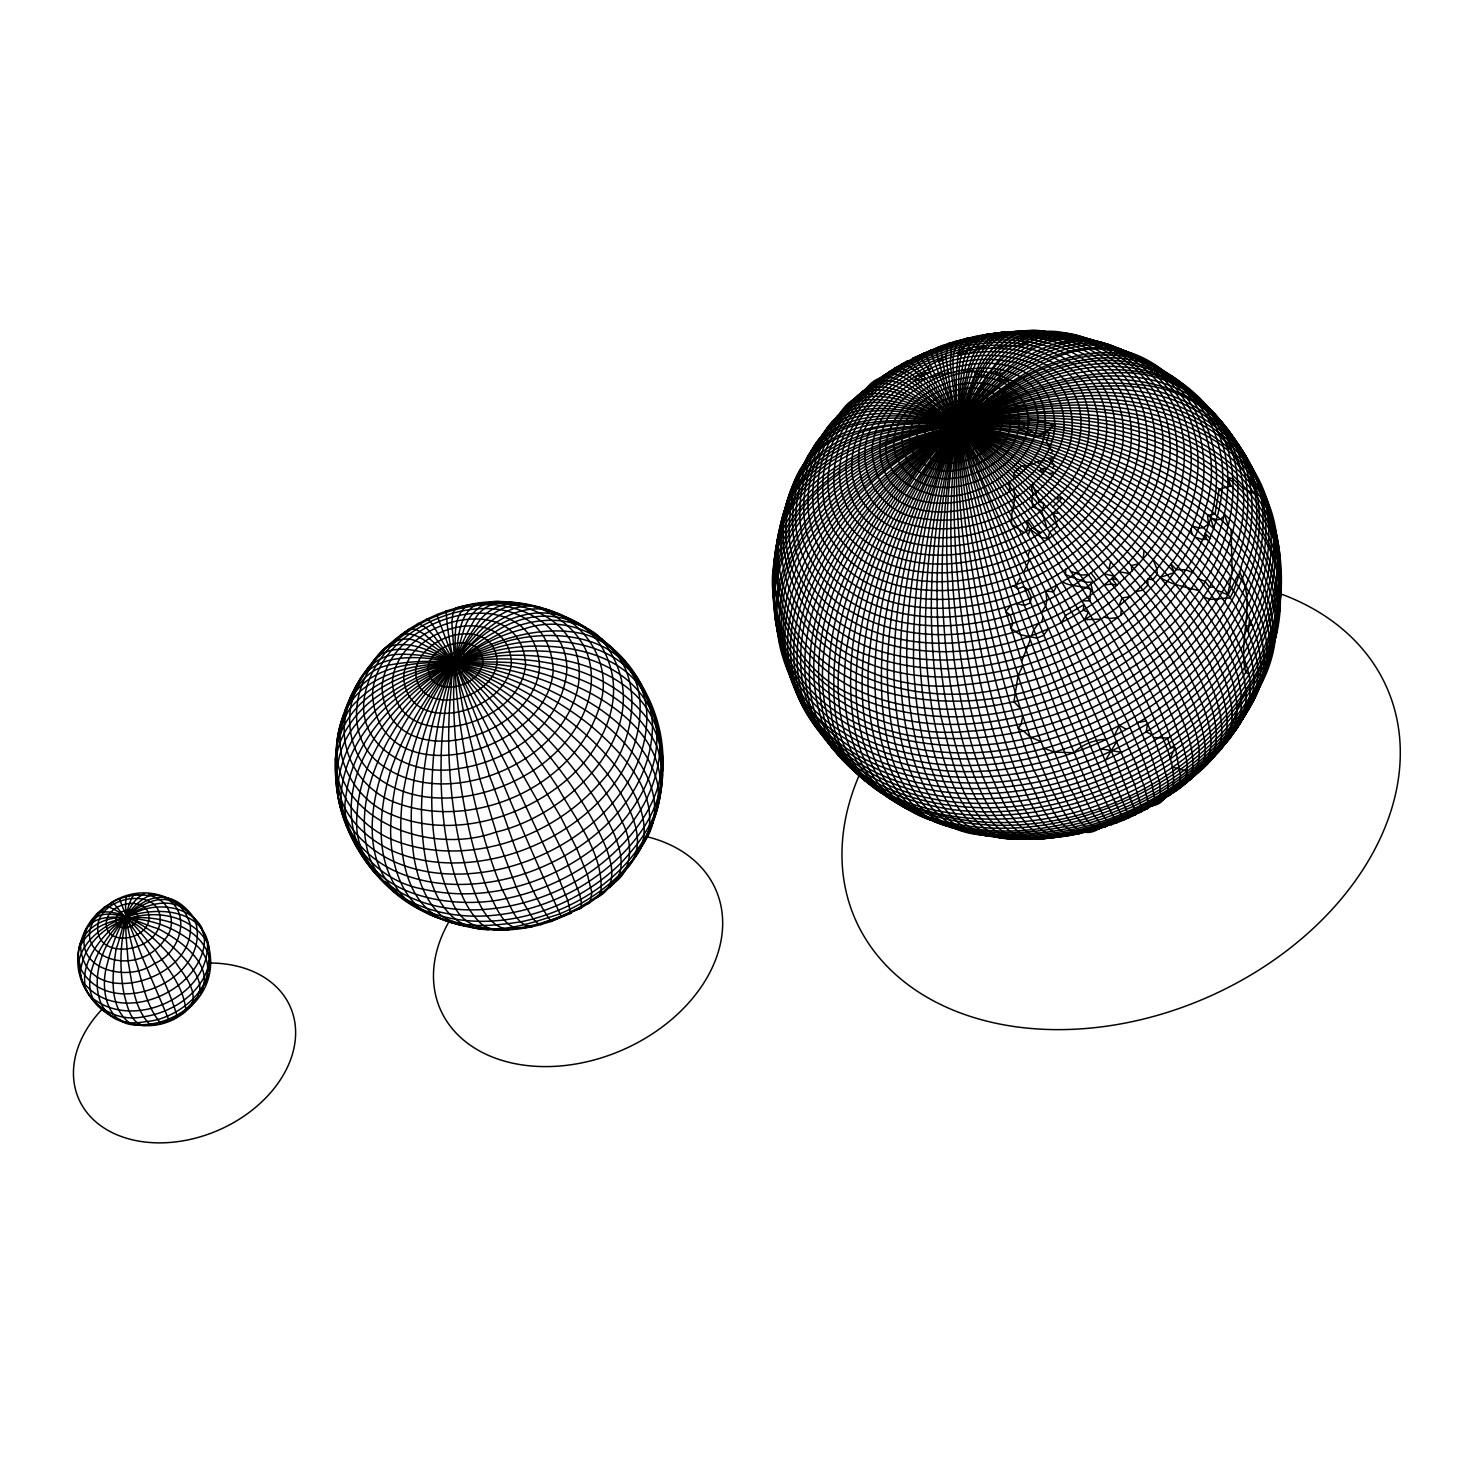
<?xml version="1.0" encoding="UTF-8"?>
<svg xmlns="http://www.w3.org/2000/svg" width="1474" height="1474" viewBox="0 0 1474 1474"><rect width="100%" height="100%" fill="white"/><g stroke="black" fill="none" stroke-linecap="round" stroke-linejoin="round"><path stroke-width="1.5" d="M774.421 608.578L773.647 589.618L775.656 621.586L782.031 649.205M1279.432 604.911L1277.184 627.187L1280.298 604.193L1280.298 566.808M1269.998 655.119C1286.526 613.166 1284.259 562.534 1255.461 526.329C1223.328 483.067 1173.801 456.24 1123.28 440.265C1019.99 411.099 892.673 412.996 808.692 487.876C743.191 548.899 776.116 665.898 856.412 696.76C956.737 741.219 1078.157 707.299 1157.919 636.897C1229.113 579.319 1268.617 457.935 1189.094 389.855C1098.904 330.158 986.18 395.824 917.933 459.685C846.242 528.982 782.952 641.945 829.954 741.127C854.736 783.763 905.828 802.667 952.351 809.594C1007.903 816.817 1064.891 806.278 1115.929 783.873C1206.58 744.204 1304.803 646.257 1273.683 538.802C1228.874 438.128 1102.091 410.767 1001.988 419.408C909.053 428.363 785.66 471.44 773.224 578.932C766.775 680.491 877.656 741.293 968.049 731.288C1077.457 725.263 1189.5 661.329 1231.969 557.209C1269.225 471.183 1214.336 367.358 1114.62 372.867C999.869 376.644 896.561 454.618 838.632 550.336C813.63 594.262 797.545 646.57 808.102 697.184C816.909 741.477 852.451 774.274 889.098 797.342C866.178 784.85 847.605 765.798 830.691 746.212M1280.187 592.861L1280.187 603.419L1280.924 579.761M1280.703 597.725C1285.881 533.422 1262.26 461.141 1199.818 432.564C1136.38 399.62 1060.635 399.196 992.444 415.834C876.311 439.123 723.218 553.487 795.241 686.479M1123.649 819.986L1117.403 822.455L1115.781 821.11L1099.88 790.469L1062.846 703.448L1016.194 584.717L975.033 473.338L944.631 383.627L936.008 350.02L936.101 348.325L942.807 345.506L941.352 348.067L941.554 355.234L945.903 378.431L970.721 466.742L1013.578 595.128L1057.742 713.49L1085.509 779.93L1103.455 815.896L1109.885 824.261L1123.556 819.01L1123.649 819.986L1107.951 787.263L1064.56 685.779L958.505 426.004L930.72 352.12L930.389 350.241L937.611 348.38M336.754 782.841L336.127 772.689M416.239 906.307C364.225 878.301 332.663 817.941 335.464 759.257C337.878 693.333 413.07 666.303 468.787 661.071C534.325 652.835 613.81 667.003 652.485 725.945C684.397 786.748 625.621 852.82 575.376 881.507C514.868 916.146 426.152 925.801 373.733 871.705C340.383 831.833 318.789 767.346 356.819 723.218C424.549 637.044 657.625 604.911 661.9 757.912M662.489 773.85C660.978 825.735 631.904 875.759 588.163 903.544L585.51 903.709M1065.684 569.259L1065.518 574.694L1085.767 582.285L1093.597 581.972C1152.539 540.7 1197.201 453.126 1151.12 386.999C1129.895 356.782 1094.371 339.628 1058.645 333.843C1030.381 327.597 993.789 327.302 981.389 359.343C938.312 452.555 943.452 560.286 954.139 660.039C961.103 707.409 970.924 755.333 992.702 798.355C1003.168 818.862 1021.648 844.455 1048.143 838.116L1036.351 838.853M867.173 389.062L864.427 391.2C880.512 372.59 907.56 391.752 923.958 400.707C964.457 426.981 999.004 461.288 1031.708 496.498L1032.666 506.595L1041.584 510.704L1047.056 528.447L1093.118 593.193L1132.714 657.128L1159.319 708.239L1175.681 749.805L1180.563 775.803L1179.863 783.542L1177.505 789.087L1154.253 803.993L1129.01 816.688M1280.39 572.704C1283.006 683.512 1183.659 768.58 1085.546 800.198C1000.201 827.872 868.112 825.495 827.338 729.335C795.002 625.639 857.794 517.816 931.697 448.409C996.479 388.712 1106.937 326.454 1189.094 389.855C1093.082 311.659 966.52 405.442 902.438 481.482C838.835 559.254 779.341 697.847 865.349 781.017M774.624 574.418C768.949 445.996 930.039 416.847 1028.226 425.341C1132.032 434.425 1282.509 490.75 1279.119 616.243M1280.132 590.779L1280.759 573.257M1150.162 806.038C1166.708 805.025 1171.222 788.369 1166.008 775.177C1159.577 748.792 1147.859 724.066 1136.233 699.653C1100.083 626.855 1056.803 557.743 1009.561 491.671L1009.635 481.629C982.071 449.496 953.475 417.603 919.389 392.213C901.922 379.702 882.078 367.155 865.68 389.376M339.628 735.673L339.794 731.417M337.141 744.167C342.631 694.014 374.636 647.97 418.542 623.447L425.949 627.648L433.688 635.736L461.086 672.439L495.614 726.7L537.31 800.566L564.634 855.86L579.687 894.331L581.53 903.267L580.885 908.021L571.672 911.687M662.545 771.805C670.91 665.64 557.025 576.168 455.779 608.136L453.108 612.76L451.818 622.028L454.858 663.411L463.333 710.892L479.824 778.862L499.944 844.436L516.084 886.832L523.51 902.843L533.183 918.928L538.379 923.922L542.395 924.106C498.452 936.856 449.938 928.399 411.486 904.41C372.867 872.387 377.51 814.514 390.518 771.123C414.415 699.468 505.693 560.562 593.23 633.507M1158.288 801.985C1170.098 793.067 1187.749 787.485 1192.226 772.136C1195.377 750.303 1186.073 729.059 1178.223 709.197C1144.911 635.607 1095.937 570.18 1043.279 509.378L1043.592 503.482L1039.059 501.602L1032.5 484.559M867.154 387.791C895.989 363.838 930.831 406.971 953.494 421.582C1000.183 462.928 1040.662 510.778 1078.047 560.544C1114.694 610.549 1149.351 662.747 1173.728 719.994C1179.513 739.782 1200.536 777.277 1174.557 789.935M774.366 595.33L774.642 590.871M1279.782 609.812L1280.058 605.538M780.096 531.561L780.391 528.079L774.421 559.53M1223.881 743.854C1242.822 726.387 1254.466 700.113 1248.846 674.189L1245.751 672.365C1237.294 639.605 1257.23 602.571 1239.192 571.636M1249.528 619.448L1248.331 631.775M778.309 538.102C797.931 403.876 982.237 416.313 1078.913 442.697C1181.153 470.151 1328.682 569.572 1256.898 692.135M1272.246 651.158C1302.74 530.456 1159.098 456.903 1062.459 435.272C1000.57 422.375 934.756 420.772 873.806 439.141C832.736 452.223 788.627 480.616 780.888 526.236C759.239 631.296 873.327 697.736 965.47 684.526C1070.806 675.94 1181.098 607.804 1207.648 500.681C1231.711 410.951 1138.425 315.252 1049.212 360.577C937.722 413.991 863.156 532.151 846.094 652.835C840.696 701.219 846.463 756.77 883.129 792.441C920.402 824.261 971.642 834.542 1019.584 832.552C1129.268 826.638 1244.793 756.899 1273.61 646.054M1280.298 597.062L1280.648 584.938M774.255 560.415C771.897 585.97 772.689 612.134 779.12 637.044M1120.756 615.321L1121.327 609.536M774.919 553.984L773.242 583.907L774.347 570.678M774.218 565.095L774.053 582.967M1019.4 424.733C1018.645 354.829 906.823 381.877 901.664 436.728C902.42 506.632 1014.241 479.584 1019.4 424.733L1015.162 423.001L1015.273 419.943L1024.006 423.259L1023.546 426.815L1035.54 433.596L1049.414 432.637L1046.503 442.55L1049.691 446.382C1115.523 469.285 1178.334 505.49 1224.691 558.278C1253.84 591.866 1279.395 640.379 1260.565 684.986M1276.189 628.477L1275.765 632.586L1276.705 628.974M1280.501 598.555C1267.585 708.552 1164.829 786.121 1063.049 810.792C979.823 831.391 846.776 819.01 831.096 713.6C815.233 603.677 878.172 496.406 958.505 426.004C1018.331 369.624 1128.402 321.627 1194.29 395.585M847.274 764.545L869.642 783.671C842.446 760.344 814.256 734.218 803.275 698.842C792.367 664.203 796.9 626.45 809.171 592.824C840.309 509.893 910.858 447.359 989.165 409.404C1055.495 377.602 1142.516 362.272 1206.174 408.151C1233.37 428.289 1248.036 461.767 1251.389 494.785C1253.047 512.62 1251.315 530.658 1246.949 547.996C1240.647 564.616 1238.676 582.377 1230.053 597.836L1210.025 599.457L1203.521 596.657C1147.767 525.315 1071.561 470.759 988.096 436.433C937.943 419.74 861.184 387.036 820.226 437.833C832.755 423.388 843.017 402.181 864.446 400.32C886.169 397.501 907.8 404.189 927.883 411.854C989.644 437.428 1043.297 479.142 1091.7 524.56C1139.715 571.433 1185.078 623.668 1211.591 686.018C1218.574 704.277 1224.728 724.453 1220.14 744.057C1215.829 760.695 1199.633 769.649 1188.136 780.98C1214.41 755.517 1187.27 713.84 1176.805 686.46C1145.777 625.437 1103.915 570.493 1058.461 519.548C1016.599 474.259 971.882 429.818 917.657 399.472C903.912 392.581 888.877 385.34 873.087 386.98C856.357 391.2 847.347 408.795 834.763 419.353M833.068 748.663C750.229 648.044 842.151 508.917 929.154 445.701C1010.667 380.955 1176.141 327.449 1235.912 447.119C1246.543 470.611 1249.823 497.07 1246.543 522.57C1244.793 536.296 1241.274 549.784 1236.391 562.718C1227.768 576.997 1232.006 595.22 1220.343 608.043C1183.751 664.369 1126.062 704.959 1063.27 727.29C960.808 767.843 795.555 745.918 774.919 615.708M1208.33 762.482C1233.683 733.186 1266.663 698.4 1255.756 655.967C1243.743 603.124 1204.811 561.41 1164.865 527.102C1113.589 484.67 1053.707 452.444 989.809 433.669C941.554 420.974 887.901 408.648 839.848 428.584C799.424 447.046 787.558 498.304 789.401 538.95C792.607 580.977 822.252 617.532 860.042 634.557C957.031 676.824 1076.149 636.86 1143.069 558.812L1144.156 550.668M111.14 904.373L111.416 902.457C175.24 863.156 245.826 954.36 190.938 1006.374C144.526 1055.845 57.726 1001.97 81.973 938.293C90.706 911.411 118.749 891.623 147.197 895.418C168.865 896.745 179.165 923.885 164.646 939.675C130.744 987.433 49.932 945.534 112.669 902.272C140.988 935.032 165.106 975.254 177.285 1016.728L169.363 1020.598L168.589 1019.179L142.094 956.792L119.32 898.606L120.094 900.006M336.938 748.571L335.464 759.257L336.054 766.111M656.593 807.457L657.109 803.625M662.231 753.103C664.424 777.314 660.776 802.446 651.029 824.648M782.676 519.898C790.175 474.702 818.77 426.999 868.905 422.872C935.382 413.42 1002.725 432.656 1063.528 458.377C1128.347 487.931 1189.721 529.866 1231.638 588.347C1257.598 623.502 1274.641 675.774 1245.419 714.135M1279.911 605.298L1278.603 612.834M777.111 541.05L785.145 507.959M777.775 536.776C754.191 697.478 958.008 733.039 1068.871 675.129C1183.917 633.746 1293.435 463.057 1164.718 371.872M776.043 554.058L775.195 558.48C783.21 426.281 954.691 414.765 1054.26 430.887C1153.221 448.022 1299.478 517.006 1275.065 639.753M1279.616 610.697C1248.92 781.846 1008.437 884.363 866.288 781.367M833.492 747.834C777.996 690.698 759.718 598.812 813.003 533.514C871.797 453.015 970.979 408.869 1068.41 399.767C1145.685 392.545 1248.681 421.785 1266.59 508.033C1281.698 596.841 1218.98 678.703 1147.527 723.826L1146.256 731.786L1152.3 734.936C1227.179 688.155 1293.011 598.573 1268.359 506.43M1070.916 834.487L1076.849 833.473C1044.679 845.486 1030.602 800.806 1019.271 779.359C994.968 721.062 981.242 658.952 970.905 596.841C961.251 534.012 955.005 470.151 959.685 406.566C964.383 382.964 961.619 341.01 990.952 334.101C956.755 335.224 962.356 383.037 958.8 406.732C957.123 470.206 965.396 533.514 976.617 595.865C988.501 657.791 1003.407 719.588 1027.802 777.885C1039.317 798.097 1051.386 843.847 1082.782 832.294L1078.821 833.086M951.504 826.306L957.16 828.37C876.275 814.385 861.737 715.001 870.047 647.454C881.047 547.775 925.838 450.675 998.672 381.158L1001.823 372.996L997.124 374.636C927.404 452.684 891.844 557.872 887.569 661.55C885.34 728.985 902.088 834.91 989.459 835.297M343.516 718.833C351.236 693.038 364.152 657.828 395.198 654.474C438.018 652.19 479.345 670.117 517.466 687.75C560.433 710.689 600.673 741.459 627.648 782.583C641.614 804.251 653.682 837.066 633.488 858.808L638.168 850.498M639.329 849.042C681.117 798.097 628.753 737.663 585.141 710.007C527.932 673.526 456.148 652.116 388.565 665.198C339.739 675.424 339.554 746.894 373.033 774.218C415.373 809.613 478.829 801.635 524.025 775.987C566.237 752.864 604.985 702.343 586.818 652.356C571.838 615.119 511.515 583.243 480.524 619.301C440.634 673.876 422.541 742.951 421.49 810.055C421.748 854.552 429.616 929.928 488.502 929.56L455.3 923.977M661.181 779.267L662.213 773.666M80.388 965.986C70.402 937.519 99.2 914.138 126.543 918.247C157.736 914.746 200.353 924.511 209.898 958.69C205.605 991.007 173.729 1012.546 143.273 1016.802C114.659 1022.809 88.348 1004.199 81.125 977.133L78.859 961.343C90.43 904.925 220.547 884.529 208.442 963.683M208.184 973.153L206.71 980.91L204.296 984.798M335.943 779.156C334.248 746.47 337.012 706.599 366.639 686.294C404.429 660.297 452.96 661.808 496.738 664.498C570.272 671.389 689.777 726.535 653.977 819.028M1045.066 431.827C1053.21 329.9 892.231 363.488 880.199 439.381C872.055 541.308 1033.034 507.719 1045.066 431.827L1049.893 430.168L1050.243 427.718L1054.905 425.746C1049.654 318.55 877.38 364.539 872.074 449.441C877.325 556.638 1049.599 510.649 1054.905 425.746L1046.245 422.448L1028.539 418.8M1277.368 628.108C1258.096 737.129 1151.894 810.534 1047.811 827.264C961.435 843.662 840.548 807.844 834.579 704.369C825.477 587.002 894.276 475.512 983.582 404.392C1021.5 375.151 1068.208 351.604 1117.347 355.363C1156.242 358.44 1187.27 386.188 1213.157 412.941M1273.683 644.949L1274.863 638.758M785.771 508.493C794.762 460.146 845.45 435.18 889.891 428.658C955.576 419.371 1023.269 429.616 1085.343 452.168C1173.949 485.333 1313.887 575.597 1258.391 687.842M970.776 338.099C956.386 339.352 958.303 360.43 956.534 370.914C955.244 401.149 958.708 431.348 962.633 461.27C975.088 547.683 995.429 632.954 1022.809 715.848L1021.187 724.01L1018.294 728.488L1023.619 731.104L1030.234 737.055L1041.068 741.643C1134.206 716.272 1224.286 649.739 1250.892 553.432C1275.581 474.96 1220.785 389.412 1137.32 384.585C1036.369 373.493 937.611 425.046 867.615 494.582C810.203 552.253 765.19 650.255 815.601 725.779M1262.942 679.035C1282.122 634.317 1257.175 585.178 1227.308 551.737C1184.599 503.905 1127.389 470.943 1067.508 449.386C980.431 422.135 821.792 390.407 785.476 506.651M777.885 535.725L783.505 512.86M1270.533 657.367C1292.201 544.09 1159.688 471.625 1069.553 443.324C978.773 419.371 816.264 400.762 782.178 517.853M88.974 926.538C99.753 899.84 139.514 923.903 157.994 928.602C179.846 939.933 216.475 965.433 200.335 993.568L203.08 986.732M191.933 1003.02C215.923 983.895 179.109 952.591 164.646 939.675C144.931 928.252 121.494 907.284 97.763 912.83L95.718 916.091L100.048 912.314M1134.409 814.219L1141.502 811.824L1142 809.539L1134.685 784.518L1106.071 716.843L1065.26 630.301L1013.854 528.226L965.101 437.686L928.896 376.976L917.307 361.277L912.535 358.403L919.113 355.566L926.906 366.842L952.775 414.839L991.486 492.279L1058.664 633.507L1115.984 761.505L1135.293 811.455L1135.588 814.717L1129.324 817.222L1135.717 814.311M781.81 519.069C745.641 659.32 910.158 720.952 1020.653 683.439C1131.774 656.667 1262.499 535.209 1200.555 412.794C1123.041 280.263 964.236 395.161 907.652 485.222C844.123 573.128 784.555 759.736 919.721 813.648M776.632 546.43L777.646 542.063M1276.926 629.177C1235.028 787.706 1021.353 877.97 880.144 792.293M1212.476 757.931C1239.8 732.947 1222.83 691.085 1209.657 663.097C1181.761 608.412 1140.157 561.981 1095.293 520.635C1048.769 478.921 997.235 441.555 939.233 417.547C907.91 406.179 864.87 390.555 836.79 416.792M344.197 713.213C306.463 807.42 419.077 859.784 495.798 832.128C570.162 814.864 658.731 728.911 608.799 649.518C588.2 615.45 542.119 614.75 509.212 629.232C463.776 649.629 425.009 684.544 397.059 725.54C373.18 762.777 356.266 809.281 368.279 853.557C381.176 895.16 426.023 917.233 465.673 926.059M1190.402 778.069C1216.769 762.758 1201.457 725.705 1193.553 703.614C1172.972 654.567 1141.889 610.752 1108.798 569.425L1110.714 561.705M84.092 934.442C88.348 916.386 111.674 915.722 126.543 918.247C148.819 918.855 171.039 926.096 188.893 939.546C235.951 970.113 184.453 1019.068 146.46 1021.482C88.643 1032.906 87.924 969.892 112.558 935.861C133.139 901.185 166.065 878.209 194.679 919.002M208.645 971.366L209.898 958.69M1041.768 621.991L1043.205 616.611M1261.265 680.638L1268.064 663.097M1274.66 640.895C1247.852 736.889 1155.247 801.451 1061.335 821.884C1014.702 831.704 964.844 831.115 919.979 813.943C882.742 802.335 861.719 764.49 854.515 728.34C836.735 624.147 881.618 517.816 947.285 438.497C996.166 377.215 1088.678 311.18 1163.981 371.208L1138.849 357.224M914.304 358.606L899.785 366.234C914.304 359.582 931.144 393.724 940.799 401.776C971.992 443.121 999.446 487.139 1026.107 531.506C1076.333 505.637 1121.53 437.833 1085.233 383.885C1044.495 331.245 963.941 338.486 911.724 368.868C861.479 394.719 816.301 462.541 852.598 516.49C893.336 569.111 973.872 561.87 1026.107 531.506L1027.783 525.481L1027.304 520.654L1032.095 527.913L1041.013 532.593M1028.336 535.265L1030.123 529.148L997.548 479.842L962.577 431.311L929.32 391.107L912.295 374.672L900.282 367.45L895.326 367.929L879.038 378.652L875.574 382.743L881.341 378.707C899.287 361.112 927.238 398.883 941.038 408.132C983.158 449.846 1019.16 497.272 1053.228 545.638C1088.899 597.228 1122.248 650.66 1149.425 707.262C1159.43 734.126 1179.532 763.458 1171.867 793.03L1188.357 780.851M781.128 522.92L783.155 516.526M1264.747 671.794L1258.464 689.335M1271.878 652.374L1267.622 664.995M924.99 354.571L924.511 353.097L930.757 350.425L918.339 355.916L924.714 353.005L940.117 385.488L1051.975 636.565L1129.526 817.48M1170.006 758.999L1174.962 747.521L1170.743 747.705L1167.297 738.032L1153.387 737.571M355.013 691.159C365.423 654.474 412.517 654.456 442.955 660.776C497.199 669.749 549.415 691.877 592.032 726.848C621.844 752.514 656.041 788.498 648.689 831.244C633.323 870.379 597.025 897.961 559.309 914.101C526.015 924.53 470.059 946.474 452.205 901.756C430.371 856.412 429.597 804.141 433.651 754.928C439.215 707.925 450.657 660.002 474.941 619.025C490.897 592.069 525.923 604.156 549.36 611.249M1250.836 704.867C1276.779 666.137 1260.473 616.04 1234.88 581.696C1196.28 528.392 1140.268 490.05 1081.216 462.486C1022.366 435.935 957.566 419.464 892.71 422.319C850.019 423.664 803.422 445.166 791.685 489.7M659.394 794.523L660.555 791.022M1031.874 635.312L1033.642 630.006L1038.544 623.373C1116.96 592.327 1195.635 511.331 1173.23 420.735C1157.514 358.256 1052.252 298.909 1001.786 355.916C932.231 441.868 911.89 558.683 913.622 666.745C916.22 714.448 923.111 764.435 949.403 805.43C966.889 837.803 1005.987 841.636 1038.58 838.043L1028.649 837.951M344.934 711.002L351.881 694.014L363.359 675.442M416.645 626.063L418.542 623.447M339.886 729.298L342.797 720.933M646.883 835.629L648.781 830.157M791.096 491.192C770.92 539.631 780.833 600.673 821.792 635.349C868.075 676.013 934.792 683.383 993.439 672.513C1105.85 653.737 1242.066 542.653 1194.014 416.755C1173.028 371.964 1122.027 334.524 1070.935 347.698C1005.36 364.41 959.206 419.943 922.65 473.486C881.931 537.66 855.288 612.779 856.136 689.371C856.173 741.33 876.919 803.183 931.402 820.318M784.168 511.533L791.98 490.16M951.762 344.345L949.035 343.387L946.732 346.243L946.216 359.177L950.067 386.704L957.031 419.758L982.016 513.781L1016.102 622.268L1052.399 723.218L1081.511 791.98L1092.787 813.464L1101.189 824.979L1105.003 826.822L1112.483 823.247L1089.968 830.433C1064.486 811.105 1056.969 775.895 1043.574 748.147C1021.777 691.619 1004.42 633.47 989.238 574.86C974.867 517.779 961.914 460.128 955.502 401.536C957.824 383.885 941.96 341.6 969.302 337.933M1029.994 640.619L1021.574 661.402M798.134 475.089C760.934 541.861 795.684 632.972 869.328 655.58C953.457 686.276 1050.336 660.315 1118.932 606.035L1122.046 597.947L1129.987 596.657C1183.143 551.423 1220.325 469.985 1182.774 404.023C1165.492 374.617 1135.846 351.66 1102.552 343.921C1069.645 339.131 1037.456 354.036 1011.588 373.18C935.566 434.185 886.685 525.61 868.094 620.517C855.989 688.155 856.468 782.602 926.778 818.512M1271.141 649.15L1273.149 643.991M806.167 459.759L800.437 471.662L802.704 467.719M893.281 371.043L895.326 367.929L901.793 364.207M1268.617 661.089L1270.57 656.17M83.594 936.377L80.241 944.779L80.351 948.243M88.348 925.617C67.528 967.478 126.764 984.356 154.383 963.572C185.798 950.509 193.72 899.158 152.559 894.294C123.65 905.202 112.466 942.107 105.796 969.874C101.061 992.26 107.86 1025.075 136.124 1024.909L139.698 1024.154M609.628 886.298L596.27 897.813C623.76 885.1 608.338 851.438 598.794 831.668C579.061 792.404 551.921 757.323 522.478 724.876C492.869 693.775 461.251 662.6 421.969 644.027C401.26 630.43 381.397 646.994 371.264 664.921M811.732 450.657L797.287 477.631L799.387 473.651M785.439 510.133L788 503.758M905.884 362.862L924.714 353.005L906.215 362.014M1139.734 811.621L1147.325 808.802L1148.301 803.183L1144.616 787.742L1135.772 763.458L1101.133 685.963L1047.332 580.24L988.778 475.641L942.144 401.039L925.948 378.505L912.682 363.673L907.339 361.13L900.964 364.612M1027.875 555.44L1030.473 549.102C1087.112 521.409 1139.918 448.059 1102.736 386.041C1060.506 325.736 970.869 331.613 912.682 363.673C856.044 391.365 803.238 464.715 840.438 526.752C882.668 587.057 972.306 581.18 1030.473 549.102M929.265 370.914L930.205 368.666L927.662 368.15L928.786 365.976M459.777 608.338L457.622 607.638L446.161 611.047C449.091 667.519 473.817 721.799 489.46 775.932C508.659 824.537 521.188 878.264 550.981 921.453L580.885 908.021M1007.829 385.304C955.797 350.941 848.729 429.063 914.47 479.05C966.502 513.394 1073.569 435.291 1007.829 385.304L1009.174 382.263L1005.342 380.439L1003.352 379.629L999.648 381.508M1237.847 574.989L1228.137 594.962L1216.087 589.895C1155.266 512.528 1067.6 457.824 973.761 429.929C918.413 413.181 830.967 398.735 803.183 465.618M1255.903 695.138L1257.617 691.269M1262.37 680.527L1253.084 700.905M653.222 821.258C630.504 874.966 576.555 910.342 520.727 921.84C495.319 925.469 465.895 929.67 442.697 916.81C425.525 902.272 418.137 879.757 414.12 858.329C404.631 795.555 419.077 730.349 448.391 674.521C465.268 644.064 489.939 595.68 532.188 606.035M379.002 656.575L383.387 649.96L401.905 634.428L409.993 628.698L415.963 629.416L424.457 634.299L441.334 649.057L477.521 690.643L509.746 734.549L533.275 770.312L560.783 817.112L576.666 848.471L587.278 874.211L591.866 892.581L590.134 902.346L579.632 908.795M1029.884 559.365C968.731 591.295 874.598 595.054 833.584 529.995C797.968 462.91 855.86 388.049 916.165 360.117C977.317 328.186 1071.451 324.409 1112.465 389.486C1148.08 456.553 1090.189 531.414 1029.884 559.365L1023.582 572.115C959.408 602.092 860.834 600.6 825.164 529.148C795.168 455.282 860.355 381.232 925.469 354.35C989.644 324.372 1088.217 325.846 1123.907 397.317C1153.884 471.183 1088.715 545.233 1023.582 572.115M946.4 373.843L947.561 371.374L949.274 372.904M1199.56 771.307C1224.968 744.296 1201.476 703.264 1189.389 675.184C1159.19 617.182 1117.274 566.071 1071.782 519.456C1027.968 475.918 980.321 434.627 924.548 407.174C897.261 393.613 856.652 381.434 838.78 415.797M1265.503 670.228L1266.977 667.077M102.94 909.79L104.138 907.247L106.57 906.307C127.667 912.903 140.785 933.687 154.825 949.532C167.262 967.865 183.587 986.567 185.742 1009.395L184.545 1011.938L176.014 1016.913M1035.651 838.688C993.623 845.063 973.374 797.452 961.767 765.375C942.033 706.378 936.524 643.548 937.059 581.622C938.422 520.156 945.645 457.898 967.294 400.007C979.786 366.842 1004.273 321.277 1047.295 331.963C1031.671 331.3 1013.559 328.057 1001.03 340.033C986.309 352.691 977.594 370.656 970.408 388.325C948.408 447.046 942.752 510.501 942.144 572.76C942.512 637.726 949.09 703.54 970.039 765.356C981.868 795.591 999.096 842.428 1039.115 838.835M954.083 342.705L957.4 341.673L953.549 342.41L951.596 346.077L950.269 364.668L957.326 419.666L968.952 475.402L985.093 539.631L1001.915 598.905L1022.901 665.437L1018.11 675.534L1013.946 701.79L1020.358 708.441M1249.897 684.01C1237.423 700.795 1235.728 721.265 1225.06 738.658C1210.08 755.517 1192.853 770.331 1174.207 783.007C1135.625 809.097 1091.018 826.306 1044.808 832.386C1005.323 836.458 961.877 836.384 926.483 816.32C897.298 795.849 884.179 760.031 878.357 726.221C864.243 626.229 895.05 523.196 949.164 439.307C983.692 383.572 1052.731 311.475 1123.501 351.309M805.412 461.731L809.355 454.195M1242.306 719.57C1269.998 677.561 1242.453 625.197 1216.087 589.895M796.31 479.64L792.883 488.115L794.873 484.043M1051.367 453.181L1052.676 450.528L1049.12 447.672M1230.772 576.039C1178.094 682.646 1054.629 744.794 937.832 738.069C847.808 738.29 740.888 653.148 784.481 555.993C834.874 451.007 962.633 411.062 1071.561 410.73C1165.437 409.606 1287.447 464.365 1279.672 574.897C1270.312 693.701 1157.477 777.498 1048.088 800.916C958.376 822.289 816.504 796.494 809.576 682.923C804.62 565.5 890.996 463.997 987.322 407.34C1032.482 381.379 1085.454 363.875 1137.983 371.559C1185.796 377.049 1221.578 414.544 1243.982 454.508M1248.331 708.662L1250.118 704.996M1259.68 686.571L1246.562 710.357L1225.06 738.658M985.001 334.856C1048.475 322.953 1131.166 345.487 1151.397 413.954C1170.006 484.909 1115.984 552.308 1057.061 584.975L1053.56 591.958L1045.858 590.982C978.496 625.271 882.447 632.291 827.338 572.078C778.272 515.329 812.819 430.095 865.901 389.247M1117.403 822.455L1109.885 824.261M1270.938 515.679C1255.037 429.026 1164.165 390.334 1083.869 396.045C985.111 402.162 886.058 447.433 823.542 525.315C769.723 587.923 763.772 689.445 841.433 736.189C922.669 789.511 1030.934 777.203 1114.362 735.434L1119.503 725.355C1195.838 684.618 1265.503 608.172 1262.942 516.877C1262.592 437.889 1185.299 382.116 1110.401 386.041C1013.504 386.483 920.181 434.83 854.441 504.384C803.68 558.443 766.627 645.815 808.931 715.24M836.127 419.887L841.193 411.965L854.496 398.92M798.982 473.412L802.077 467.553M832.957 422.117L831.391 425.065L833.75 422.485M1053.984 457.622C1079.908 419.703 1052.86 365.589 1007.755 361.222C956.939 352.139 900.909 377.104 874.874 421.914C848.932 459.833 875.998 513.947 921.103 518.295C971.9 527.397 1027.931 502.431 1053.984 457.622L1048.475 458.451L1054.592 465.121L1052.749 467.903M1247.87 710.468L1255.074 696.815M364.336 673.636L370.158 665.327M1020.321 340.826L1021.593 338.467C1086.651 320.742 1164.755 375.115 1162.931 445.074C1161.217 520.727 1097.909 579.982 1031.837 607.104C966.594 634.115 880.089 636.621 827.338 583.041C778.917 533.183 800.106 451.818 845.707 407.745M1152.244 806.02L1154.253 803.993L1154.861 799.571L1151.876 783.726L1141.521 754.356L1127.186 721.099L1082.229 630.946L1026.107 531.506M822.51 435.714C839.904 399.012 887.072 402.162 919.831 412.204C981.076 430.629 1037.751 462.412 1088.162 501.51C1138.776 541.382 1185.741 588.015 1217.1 644.82C1232.651 674.539 1249.528 717.654 1222.996 746.176M1225.502 743.559C1253.711 714.208 1239.063 669.472 1221.964 638.426C1194.898 589.582 1155.045 549.047 1112.078 513.947C1065.849 476.986 1014.462 445.756 958.505 426.004C922.448 413.052 880.678 399.915 843.386 415.521C811.511 437.391 797.121 479.916 795.61 517.466C795.168 553.211 814.496 587.721 844.141 607.38C920.789 656.409 1024.319 634.041 1093.597 581.972M349.485 700.998L351.696 697.055M810.737 452.242C825.551 419.5 864.998 410.951 897.629 414.065C948.482 418.763 997.437 436.562 1042.984 459.04C1129.784 506.559 1222.867 573.423 1248.846 674.189M1235.433 730.275L1243.301 717.985M1251.96 702.674C1194.29 801.69 1067.342 856.026 955.963 828.812M1244.682 716.032L1250.063 706.654M1147.527 723.826L1116.924 741.275L1105.684 759.939C1011.311 802.611 876.68 805.412 809.226 714.595L823.008 735.268L819.728 729.814M842.391 412.075L852.396 400.652M1061.464 622.507L1065.794 615.321L1083.98 604.653L1083.224 610.254L1088.438 612.097L1084.477 619.67C994.213 678.869 818.954 684.839 788 555.477C779.138 507.904 797.434 448.63 848.582 434.111C914.064 412.241 985.572 426.428 1049.691 446.382M909.053 361.333C847.108 392.397 788.94 468.787 822.492 539.41C859.489 606.551 952.112 610.42 1016.194 584.717L1020.026 578.434M1105.003 826.822L1106.882 825.127M807.255 457.88L815.067 445.277M1280.39 580.609C1255.848 449.846 1088.696 412.296 975.714 423.72C873.327 427.055 722.076 509.838 791.354 631.314C860.355 739.893 1020.874 720.989 1115.376 659.357C1207.925 607.878 1279.377 462.873 1179.605 382.448M1233.627 731.251L1246.783 712.347M1041.436 612.594L1045.748 605.777L1046.835 600.342L1045.858 590.982L1057.061 584.975M1253.453 697.626L1256.106 693.535L1251.002 703.153M1155.247 803.054L1158.711 802.298L1160.757 799.184L1159.798 782.86L1150.954 754.799L1134.74 716.659L1115.707 677.653L1088.678 627.15L1030.123 529.148L1041.418 537.586L1048.161 538.415L1049.709 531.967L1057.613 525.96L1052.547 513.044L1058.995 513.247M834.966 419.206L823.948 433.927M1217.248 753.435C1245.29 725.079 1227.566 681.154 1212.015 651.103C1183.825 599.199 1142.921 555.311 1098.738 516.637C1051.773 474.72 997.069 443.011 940.43 416.276C912.48 403.968 873.05 383.516 845.763 407.248M812.764 448.667L818.604 439.952M821.055 436.857C782.473 486.844 779.764 568.043 833.326 608.744C891.125 654.198 973.54 650.034 1038.544 623.373M808.986 455.982L812.764 450.27M1280.519 573.994C1255.498 439.694 1081.032 406.806 967.073 424.53C861.793 432.674 722.186 524.799 790.451 644.47C863.23 758.281 1032.5 735.784 1129.747 668.662C1231.416 608.062 1292.422 448.667 1169.398 374.764L1181.724 383.719M1238.971 724.95L1241.274 721.541M618.822 876.993L632.401 860.429M1004.384 391.402L1002.302 394.461L1004.66 396.395L1002.062 399.288C1037.217 444.761 952.591 493.127 917.933 459.685C882.779 414.212 967.405 365.828 1002.062 399.288M1224.525 740.335C1215.276 753.711 1205.013 767.401 1191.047 776.006M816.393 443.213L824.703 431.735M814.459 446.659L818.881 441.868M813.777 448.87L815.767 446.051M1054.518 472.951C1086.762 437.446 1073.938 373.327 1025.112 360.964C971.679 344.032 909.79 367.321 876.348 411.283C844.105 446.769 856.928 510.888 905.755 523.252C959.187 540.184 1021.077 516.895 1054.518 472.951L1048.733 473.375M1237.644 727.014L1229.334 738.492M853.87 400.154L880.568 377.805M1048.493 628.624L1043.555 635.441L1036.812 638.113L1020.321 634.704L1010.961 628.458L1012.878 623.262L1010.169 614.879L1005.747 611.618L1010.519 605.519M1009.561 491.671C984.171 456.977 958.045 422.504 927.257 392.379C916.828 385.046 901.775 363.673 887.938 373.401L893.797 369.753M822.345 434.683L828.535 426.668M643.217 840.438L645.667 837.232M1101.189 619.135L1084.477 619.67C1150.918 580.811 1210.651 501.307 1185.299 421.122C1164.073 357.463 1075.983 309.724 1018.755 359.011C939.546 424.346 898.569 526.844 884.197 626.432C877.067 696.078 877.472 809.631 962.964 830.267L959.095 829.014M1233.812 732.394L1206.653 763.035M1088.899 339.941C1049.046 319.987 1008.271 344.474 986.217 378.228C950.251 430.353 928.602 491.376 916.57 553.247C904.778 617.68 901.775 685.06 917.86 749.013C927.643 785.734 948.095 832.46 991.376 836.329L985.277 835.224M1197.238 772.818C1229.537 752.33 1213.71 708.515 1201.015 680.914C1174.925 626.045 1136.012 578.342 1094.187 534.73C1049.304 487.82 997.474 448.096 941.702 415.06C917.141 402.273 881.784 377.104 855.417 398.091M364.778 673.673L367.597 670.117M826.288 429.505L832.57 421.693M1143.069 558.812C1185.446 511.92 1202.913 432.951 1157.79 381.95C1136.712 357.611 1106.348 341.636 1074.786 336.312C1044.347 334.874 1017.521 353.889 997.124 374.636C929.873 351.052 828.535 460.035 926.575 492.942C993.826 516.545 1095.182 407.561 997.124 374.636L996.921 371.853L994.397 371.393L989.938 373.327M1216.455 753.306L1218.998 750.174M1227.75 740.722L1219.09 751.021M627.998 866.915C647.27 845.505 633.138 814.109 620.591 793.012C599.494 759.239 570.014 731.472 538.102 708.036C506.706 684.636 470.888 668.312 434.167 655.322C414.82 649.463 387.404 642.94 372.94 661.623M89.693 923.092L94.502 917.491M198.99 996.111L182.113 1012.896M830.433 424.383L839.056 414.434M1214.981 755.793L1223.623 745.844M1239.726 721.007L1242.711 717.654L1230.274 736.281M1048.493 332.442C1028.741 332.24 1008.29 329.605 989.036 334.874C975.677 342.945 971.145 359.38 966.889 373.401C952.259 435.235 955.76 499.704 961.103 562.515C968.51 632.622 981.058 702.822 1006.005 769.004C1018.46 794.228 1031.966 844.141 1069.037 835.353M1210.707 760.473L1219.293 750.874M616.058 879.481L610.918 885.045C633.82 871.908 633.138 842.649 622.102 821.773C606.643 787.558 581.585 758.705 554.795 732.836C525.094 705.051 491.874 680.546 454.858 663.411C434.627 653.093 410.491 638.518 387.257 647.215C355.713 675.313 342.023 731.436 377.694 761.911C416.792 794.578 475.347 787.208 517.079 763.55C556.048 742.196 591.811 695.562 575.026 649.408C556.085 604.432 498.009 595.865 455.779 608.136M1055.918 498.028C1096.674 464.181 1105.187 389.099 1052.344 362.291C995.779 332.387 923.221 353.465 879.444 396.617C838.688 430.482 830.175 505.545 883 532.354C939.564 562.257 1012.141 541.198 1055.918 498.028L1062.164 497.88L1052.878 506.964M1201.568 768.58L1205.75 764.269M1214.779 755.83C1164.736 808.286 1092.547 839.13 1020.045 838.798C964.42 833.105 952.351 760.234 940.946 716.53C925.469 630.117 928.86 540.276 949.882 455.079C964.291 411.486 981.721 336.975 1037.125 332M1206.266 765.061L1212.844 758.262M1201.66 769.575L1208.275 762.979M605.28 890.314C635.349 872.682 615.616 835.297 603.603 812.764C583.575 777.94 557.098 747.263 528.189 719.533C501.934 692.227 468.456 674.06 439.344 650.476C428.308 643.696 409.33 625.308 397.354 638.795L409.993 628.698M850.498 402.623L859.121 394.663M847.384 407.192L852.543 402.439M1191.84 776.743L1194.732 774.09M1194.935 775.564L1203.539 767.604M857.149 396.266L863.893 390.499M1129.987 596.657L1118.932 606.035M1201.494 767.788C1144.543 818.217 1065.978 845.689 989.975 836.292M1190.144 779.728L1198.638 772.136M998.672 381.158C1029.055 353.465 1073.809 329.679 1115.044 346.998M960.145 355.381L966.723 352.526L968.16 353.778M862.087 391.973L868.812 386.428M859.066 395.622L861.737 393.411M964.954 830.839C1046.006 850.719 1134.059 822.547 1197.164 770.036C1219.606 748.884 1249.841 724.858 1245.696 690.329C1242.729 655.414 1223.899 624.239 1203.521 596.657M1181.337 785.771L1185.944 781.975M1183.382 784.905L1193.572 776.558M1185.243 783.799L1191.969 778.254M1215.663 420.164L1213.876 421.582M872.368 383.719L873.861 382.485M388.546 645.962L392.066 643.088M956.626 353.281L961.711 349.43L962.614 346.887L971.126 343.073M988.704 373.18L985.738 375.502L978.57 375.115L977.336 372.627M1178.5 788.719L1186.883 782.436M938.385 361.941C986.106 341.802 1060.432 348.454 1078.765 405.055C1092.492 462.136 1040.736 511.883 990.749 528.742C942.936 547.775 868.831 538.6 853.501 481.243C847.403 455.558 857.444 428.694 873.4 408.593C891.42 383.498 920.255 370.914 946.05 356.321M1022.901 665.437C1037.162 707.631 1052.104 749.713 1071.027 790.082C1079.336 801.506 1084.201 827.596 1100.488 827.817C1078.765 842.667 1067.71 818.273 1058.719 803.219C1043.887 775.379 1033.016 745.641 1022.809 715.848M871.042 385.193L897.482 367.155M882.263 377.197C824.943 414.562 780.704 499.686 827.964 561.244C878.246 621.567 971.108 617.053 1036.351 585.768C1100.599 556.417 1162.894 487.415 1143.806 412.112C1121.622 339.407 1030.658 321.387 965.341 339.26M1047.056 528.447C1096.877 497.346 1132.087 419.187 1083.353 371.982C1030.547 324.667 946.934 339.536 893.373 377.97C843.552 409.072 808.342 487.231 857.076 534.436C909.882 581.751 993.494 566.882 1047.056 528.447L1009.635 481.629M1173.47 792.422L1181.687 786.508M570.714 913.512L567.822 900.596L556.14 871.853L508.143 768.249L454.858 663.411L434.885 628.366L430.132 621.346L426.944 619.117L436.949 614.621L437.667 615.8M877.712 379.776L885.708 374.212M1168.329 796.015L1176.344 790.451M883.184 375.944L890.959 370.748M882.171 377.197L886.021 374.672M167.631 1020.745L161.035 1023.417C145.539 1006.281 142.481 980.579 135.111 959.169C130.965 938.754 123.171 917.639 126.303 896.671L127.648 895.787L129.509 896.837M185.742 1009.395C170.21 1020.892 150.293 1026.917 131.02 1024.043C107.694 1008.013 112.54 973.448 116.078 949.053C123.3 930.647 124.866 902.991 144.526 893.594M1089.968 830.433L1094.611 829.457L1083.261 832.128M1158.564 799.792L1163.078 799.479L1170.853 794.283M888.767 372.259L896.321 367.413M1114.362 735.434C1208.404 690.772 1298.76 579.779 1254.061 471.717M1152.3 734.936L1129.545 748.295L1105.684 759.939M1157.716 802.814L1165.271 797.968M588.163 903.544L590.134 902.346M1084.735 832.294L1088.696 830.967L1056.379 837.103M894.478 368.703L908.131 361.093M895.308 368.868L898.292 367.1M1151.286 806.167L1159.559 801.524M900.301 365.294L907.339 361.13M1144.985 808.894L1149.499 807.162M1145.906 809.134L1153.737 804.933M958.45 354.294L973.024 347.256M979.215 336.993C952.038 338.873 960.956 388.712 957.897 406.898C959.15 467.203 968.676 527.029 980.523 586.062C993.734 648.726 1009.819 711.094 1033.937 770.534C1045.914 790.377 1053.652 831.225 1081.326 833.086M187.474 1008.216L190.938 1006.374C198.898 990.749 183.145 974.277 175.166 961.748C161.495 944.723 145.336 929.468 126.543 918.247C108.542 920.808 88.587 928.473 80.499 946.05C84.773 1013.08 196.613 980.339 190.164 924.272C166.93 851.972 70.697 956.571 93.028 998.543C134.189 1030.658 209.805 996.258 207.539 942.678C178.096 893.907 89.49 912.811 80.886 969.044C110.108 1023.048 211.666 980.45 195.618 921.858C166.93 868.978 77.016 940.283 85.068 984.448C116.096 1020.192 178.446 1000.091 198.529 961.914C224.232 913.069 159.745 892.212 126.543 918.247C119.873 942.789 119.376 968.86 123.982 993.808C127.243 1005.323 130.044 1023.14 144.157 1025.591M975.272 346.924L978.423 345.248M1163.078 799.479L1164.257 798.853M417.289 624.221L427.46 618.73M1140.471 811.971L1147.822 808.213M912.535 358.403L919.113 355.566M913.622 358.882L931.107 350.941M1116.924 741.275C1013.117 796.328 837.508 799.387 787.908 670.357M1134.925 814.661L1141.816 811.345M990.62 348.417C1002.431 345.487 1015.531 347.459 1027.544 343.258L1027.323 341.728L1023.03 342.594L1022.661 341.102M970.168 353.447L977.944 349.338L976.672 348.104L985.424 347.201L986.419 348.601M563.344 915.575L569.646 912.756M571.23 913.125L550.981 921.453M162.38 1022.514L152.541 1025.093L149.574 1024.264C133.729 1007.553 132.089 982.218 127.98 960.569C126.819 939.214 121.697 914.488 133.415 895.271L136.142 894.092L139.109 894.921M1062.901 836.237L1065.002 835.334L1061.059 835.795M1122.93 819.286L1129.36 816.541M1123.28 819.802L1129.526 817.13M1123.538 820.023L1129.6 817.444M930.37 350.591L937.059 347.919M930.481 351.217L942.531 346.574M1016.194 584.717C1085.122 559.475 1155.376 489.608 1136.086 410.472C1111.93 334.045 1013.357 321.166 947.156 345.082M1116.979 822.308L1123.667 819.636M1110.604 824.629L1111.746 824.519M1002.965 390.481L1011.109 387.367M561.262 916.533C517.669 822.768 474.444 715.443 436.691 614.603L447.193 610.789L446.161 611.047M552.658 919.739L559.107 917.325M936.303 347.901L942.807 345.506M1111.23 824.721L1117.734 822.326M1084.514 340.162L1088.107 339.094L1098.591 341.728M1186.515 775.398L1191.563 774.661M942.291 345.708L949.035 343.387M941.868 346.206L949.846 343.424M941.554 346.98L950.767 343.737M1104.192 826.803L1112.17 824.021M1010.298 386.833L1014.481 385.451M971.827 342.06L982.255 337.988L983.047 339.388M948.316 343.663L955.299 341.452M947.69 344.234L956.313 341.415M1097.743 828.812L1106.348 825.993M1098.738 828.775L1105.721 826.564M599.789 892.876L603.879 891.623M543.906 922.392L550.465 920.402M540.553 924.622L552.013 921.195M1044.513 434.185L1034.582 436.783L1018.847 428.068M954.378 341.784L961.601 339.683M953.549 342.41L964.07 339.794M959.077 341.213L962.411 340.273M779.083 640.195C812.156 765.946 974.977 779.617 1076.831 737.369C1182.867 698.842 1296.862 582.193 1247.594 461.417C1181.522 350.149 1018.7 386.464 927.22 442.642C829.936 496.038 733.96 633.046 822.768 735.968M1092.455 830.544L1099.659 828.443M1001.97 332.35C967.792 343.553 966.262 389.56 959.408 419.242C951.062 481.537 953.475 544.827 960.514 607.122C967.939 666.488 979.16 726.092 1002.228 781.552C1013.449 804.307 1028.741 844.215 1060.875 836.477M468.161 605.188C449.975 616.353 456.866 645.115 454.858 663.411C456.148 703.024 462.154 742.343 470.114 781.128C478.092 818.144 487.673 855.031 502.339 890.038C509.783 902.309 515.089 926.925 532.667 926.372L524.873 927.643M960.477 340.07L967.921 338.08M959.427 340.752L967.423 338.946M1041.068 741.643C945.11 771.234 806.352 744.886 778.032 634.281M1086.135 832.147L1093.561 830.157M1011.053 331.761C977.262 336.312 970.316 379.315 962.356 406.271C949.514 466.521 949.035 528.742 953.144 589.987C958.008 651.287 967.589 712.863 989.054 770.718C1000.791 796.347 1012.951 834.837 1045.582 838.448M478.7 603.456C456.7 612.502 458.598 643.604 454.858 663.411C451.836 703.227 454.766 743.264 460.367 782.712C466.134 820.023 474.02 857.334 488.576 892.304C495.872 905.718 503.703 930.868 522.938 927.975C508.217 928.565 490.031 934.332 478.774 921.342C468.695 911.116 462.633 897.777 457.659 884.492C443.49 843.091 440.136 798.779 441.223 755.296C442.2 714.006 450.731 673.323 462.615 633.931C467.479 613.405 485.72 595.109 507.959 603.566M1138.739 563.842L1131.35 565.555L1131.866 571.212M1044.624 837.84L1029.736 839.056M966.594 338.523L975.843 336.459M1078.194 833.768L1087.462 831.704M1135.275 591.774L1142.995 590.097L1147.97 584.957L1147.656 579.116L1152.742 579.706L1157.33 574.381L1156.74 568.577L1153.129 559.77M1251.905 625.013L1245.935 626.21M1032.592 838.061L1016.673 838.909M972.711 337.141L980.597 335.39M977.502 336.588L981.979 335.685M1137.486 722.647L1146.219 720.933M1071.672 835.058L1079.797 833.584M1026.659 837.895C979.418 847.421 954.397 795.426 943.378 758.355C924.64 695.396 922.706 628.606 928.362 563.547C935.087 499.354 948.445 433.872 981.776 377.786C1001.417 341.213 1037.438 320.411 1078.305 337.122M502.008 929.431L493.569 929.726M978.865 335.906L988.925 334.045M987.838 335.335L991.283 334.745M1065.131 836.182L1073.459 834.837M515.845 928.399C546.541 924.272 576.058 912.074 600.821 893.465C604.672 854.257 575.486 819.839 557.688 787.116C528.097 742.306 494.49 699.782 454.858 663.411C414.986 659.873 354.165 666.58 345.911 714.872C337.749 750.469 359.232 787.964 392.637 801.469C472.804 834.044 580.351 785.052 601.521 699.56C610.752 660.297 583.409 620.333 545.693 609.333C502.044 604.211 470.132 642.664 446.401 673.839C413.402 717.856 392.176 771.713 390.702 827.006C389.633 862.714 401.997 909.108 441.408 918.744M986.935 334.303L1003.352 333.069M993.181 333.769L997.658 333.124M996.461 333.953L999.925 333.456M1058.59 837.121L1067.102 835.924M1003.039 400.283L1013.633 400.467M478.682 928.325L483.085 927.791M993.273 333.4L1002.136 332.608M1049.672 837.877L1060.764 836.827M1103.989 584.938L1111.801 584.109L1117.016 585.307L1111.728 578.434L1116.942 579.632M1117.808 617.624L1109.517 618.49L1104.21 617.016M484.559 603.64L493.532 602.792L496.462 603.843M999.593 332.663L1008.456 331.779M1009.082 332.461L1013.651 332.055M1056.784 836.956L1049.285 836.771M1042.984 838.466L1054.444 837.564M1106.421 739.303C1094.5 739.524 1082.34 744.499 1073.735 752.753L1054.481 752.09L1043.574 748.147M1070.585 334.893C1029.552 328.186 997.437 363.967 976.691 394.645C942.531 447.691 920.273 507.922 908.979 569.885C898.256 630.596 895.566 694.199 912.001 754.172C921.913 788.903 942.936 830.746 983.269 834.781M1005.894 332.111L1030.234 332.018M151.748 1024.135L155.267 1023.933M1213.839 586.984L1209.62 587.242L1204.94 581.364L1198.104 578.6M925.948 378.505L914.414 381.047L916.459 375.815L919.334 376.091L925.912 372.553L928.473 373.162M1041.344 461.509L1035.872 461.804L1034.122 464.107L1028.723 464.015M1047.074 468.363L1041.436 468.658L1039.446 471.127L1045.103 470.98M1012.159 331.724L1024.301 331.153M1088.475 574.805L1080.792 575.007L1070.677 571.286M1026.217 406.382L1016.747 405.921M1081.732 600.913L1089.82 600.802L1090.686 589.545C1081.621 584.865 1071.248 587.389 1062.514 581.769M1014.923 331.392L1017.705 331.374M1027.728 331.171L1030.86 331.134M1018.387 331.539L1048.714 333.235L1071.543 337.786M1081.05 337.067C1037.807 326.417 1001.122 362.917 978.036 394.903C939.528 448.575 929.873 516.748 921.969 580.774C916.717 644.101 918.597 709.565 939.528 770.147C950.601 802.593 974.369 841.525 1013.744 838.522M1013.357 838.632L1026.309 839.056M928.896 376.976L932.821 377.233L941.591 373.493L944.981 374.322M1026.881 466.153L1021.574 465.766L1013.615 473.32L1014.352 478.037M508.972 929.799C483.343 925.856 475.844 894.349 467.571 873.824C455.669 835.408 450.547 795.186 448.962 755.112C448.262 732.431 448.851 709.676 451.32 687.105C450.547 666.303 462.339 649.555 476.065 635.091C492.482 617.127 517.485 599.697 542.874 608.265M1050.17 332.221L1064.062 333.916M1006.742 838.264L1010.224 838.54M1037.364 331.318L1043.979 332.184M1050.741 332.571L1061.022 334.064M1054.186 333.474L1058.737 333.861M148.579 894.349L157.663 895.142M979.27 833.916L960.2 830.175M1253.526 472.896L1256.861 477.079L1268.359 505.951M1063.288 334.34L1067.802 334.856M1005.508 837.748L995.411 836.366M1003.868 838.006L993.439 836.642M1071.487 336.109L1076.02 336.791M1001.417 836.403L1005.323 836.992L983.453 835.334M1121.714 752.385L1100.912 748.829M1042.173 460.275L1046.853 461.049M981.113 834.837C910.711 824.206 896.229 738.087 894.073 679.44C892.489 591.369 914.322 502.358 958.505 426.004C1045.785 384.548 1171.535 369.79 1241.2 450.731M1079.079 336.717L1104.431 343.239M1066.66 334.248L1077.015 336.072M1080.534 337.528L1095.624 341.397L1091.147 340.42M987.396 835.979L973.006 833.16M1119.171 571.691L1129.526 573.644M944.318 823.726L941.002 823.082L958.432 829.475M1073.846 337.712L1081.75 339.26M469.211 926.354L473.007 927.146M120.334 1019.676C106.939 1015.826 95.239 1005.397 88.293 993.329M1072.925 335.39L1087.499 338.467M1214.392 414.434L1207.132 406.216M1101.557 342.687L1093.966 340.899L1094.869 342.318L1089.931 342.042M1186.846 771.16L1172.088 766.996M1103.879 573.718L1114.252 576.223M1089.526 339.002L1110.641 345.266M966.539 831.76L970.703 832.792M1083.335 337.435L1112.888 346.906L1106.292 345.008M946.676 825.403L926.851 817.48M1016.544 603.474L1024.117 605.409L1030.142 603.013L1031.395 597.689L1027.912 589.526L1023.398 586.634L1017.779 588.863L1013.412 585.749M936.156 821.847L939.38 822.676M935.493 820.594L925.635 817.72L914.617 811.953M545.693 609.333L558.296 613.645M434.904 914.967L426.539 912.553L418.284 907.247M967.589 830.765L973.374 832.442M949.606 826.988L964.512 831.225M1092.621 343.018L1100.415 346.316L1095.237 345.119L1110.622 350.186L1110.862 348.251L1105.537 345.856L1113.46 348.619M551.497 611.894L557.891 613.792M463.813 924.751L467.405 925.819M1192.042 525.886L1199.246 528.097L1203.374 527.674L1208.496 524.081L1207.519 515.384L1215.018 514.15L1219.219 489.221L1230.772 485.923L1227.971 477.392L1233.038 478.81L1242.858 488.189L1257.764 495.301C1239.505 450.049 1189.094 428.602 1144.966 416.497C1089.341 403.028 1030.473 406.124 975.456 420.956C883.442 444.19 776.024 509.986 775.527 616.077M947.893 826.398L932.802 820.963M1112.096 346.003L1131.774 353.815L1140.397 358.864M1115.026 347.606L1128.476 352.876M953.973 828.37L938.993 823.229M925.027 816.559L905.902 808.323M1195.34 537.181L1202.434 539.539L1206.58 539.152L1205.032 533.367L1210.615 538.692M1106.145 343.829L1121.235 349.264M928.417 818.918L934.7 821.221M1122.635 349.909C1145.556 359.693 1167.869 372.038 1186.312 388.878M1120.258 349.135L1125.51 351.217M443.379 919.297L452.481 922.908C398.588 907.505 397.003 837.287 403.342 791.63C414.36 730.957 437.317 663.263 494.914 632.07C535.044 605.151 590.577 610.899 608.283 660.776C626.303 708.423 595.607 759.184 557.688 787.116C511.238 821.81 446.161 837.729 391.255 814.422C351.402 799.184 323.58 744.241 351.125 707.262C390.223 662.323 456.221 660.039 511.404 662.618C567.472 668.772 630.411 691.877 656.63 745.697C677.782 804.417 625.234 860.982 577.826 888.398C526.2 917.454 458.764 928.086 404.945 898.753C358.532 867.025 369.513 798.779 388.823 754.08C414.028 696.115 461.233 643.954 524.504 628.808C576.758 610.789 626.874 648.118 646.294 695.065C673.784 745.77 643.585 806.978 603.05 840.899C554.445 882.558 486.144 903.949 422.983 889.098C370.766 879.665 338.596 830.452 336.017 780.133M1193.019 572.704L1185.759 569.775L1176.326 569.646L1170.743 563.658L1174.281 572.52L1160.093 577.513C1172.291 585.123 1185.778 586.947 1198.896 590.687M904.852 807.715L899.416 804.436L907.689 808.102M1116.721 347.495L1131.774 353.815M922.263 816.412L937.317 822.732M1124.957 350.812L1137.762 356.524M1142.239 358.956L1129.913 353.649L1134.059 356.284M1142.461 359.803L1146.569 361.646M1133.138 354.386L1152.557 364.649M1152.779 365.644L1156.832 367.652L1153.976 365.644M920.9 815.841L904.317 806.757M1225.097 426.391L1211.296 410.306M580.848 624.847L586.689 627.832M411.486 904.41C480.174 940.578 568.061 915.078 621.273 862.769C641.909 840.088 666.727 809.539 655.672 776.872C646.423 747.926 623.649 725.687 599.31 708.681C564.45 685.134 523.786 670.688 482.145 665.29C442.697 658.399 403.415 677.027 372.314 699.966C349.209 718.741 328.72 749.345 338.412 780.207C345.266 806.886 366.142 828.13 390.96 839.13C462.725 868.849 549.452 839.922 599.568 783.284C639.347 743.928 650.974 652.669 584.367 634.225C463.739 604.34 262.317 784.665 394.461 892.157M1143.566 359.416L1148.135 361.904M1149.186 362.512L1173.894 377.915M897.832 803.588L874.856 788.498M1126.044 729.225L1119.503 725.355C1034.951 770.405 923.24 784.887 839.609 730.164C766.535 685.815 761.118 584.238 816.117 523.27C880.918 444.061 985.59 403.858 1086.246 402.089C1173.009 400.191 1269.354 445.848 1277.35 542.248M1162.71 370.895L1168.403 374.304M1172.862 378.947L1176.731 381.287M1117.9 348.38L1121.032 350.278M1024.062 532.63L1011.864 524.412C1009.561 512.455 1017.263 500.663 1013.633 488.926M588.089 628.772L595.625 633.58L613.202 648.855M410.085 903.47L395.751 892.839M596.896 635.865L602.424 639.421M576.96 622.857L560.028 614.437L566.532 618.712M897.666 803.293L890.793 798.558M1174.612 378.523L1179.182 381.729M859.139 773.832L838.78 755.609M1188.118 390.186L1206.764 405.682M895.86 800.972L899.158 803.348L889.319 798.355L879.259 790.783M1181.374 383.443L1177.118 380.495M962.356 369.661L964.77 371.466L973.08 370.508L974.738 372.701M861.092 777.295L869.789 784.518M870.471 785.052L879.425 791.704M871.245 785.034L874.432 787.779M376.625 873.29L371.54 867.265M1196.999 396.911L1188.689 389.21L1210.688 409.938M841.654 756.973L838.669 754.319L846.924 764.011M1108.798 569.425C1064.744 515.845 1015.42 465.931 958.505 426.004C874.414 442.955 773.168 499.999 773.297 596.97M1209.546 409.883L1216.124 416.774M1214.613 416.073L1226.865 428.768L1224.102 426.318L1225.742 428.768M860.429 776.816L843.146 758.299M626.745 665.364L636.381 676.713L640.766 685.355M1215.921 416L1222.48 423.849M1215.258 414.618L1213.452 412.72L1217.598 417.289M1215.589 415.115L1223.346 424.015M1196.925 397.648L1192.945 392.932M1031.708 496.498L1043.279 509.378M198.529 923.866L201.385 927.072L203.062 932.839M1220.877 423.591L1217.248 418.45L1225.557 426.778M1223.66 424.475L1230.974 433.835M1200.831 401.112L1202.655 403.323M1219.588 419.464C1237.128 439.971 1251.481 463.168 1261.652 488.17L1256.788 478.534M1233.148 438.828L1235.931 442.218M823.063 736.392C892.47 820.097 1020.487 816.099 1112.133 774.992C1202.802 735.6 1293.343 644.138 1275.673 537.807M835.758 751.795L838.448 755.112M1248.257 475.752C1326.508 574.197 1234.07 705.714 1141.521 754.356C1043.5 811.363 892.341 824.961 815.896 726.185M384.788 881.839L387.275 884.971M1216.805 430.426L1231.38 449.883M1208.698 417.934L1214.207 425.009M1231.287 434.259L1238.142 444.043M1237.312 443.932C1248.625 459.096 1256.456 476.507 1263.605 493.919M1240.095 449.238L1254.061 471.219M833.142 748.423L828.277 741.496M830.378 745.752L824.206 737.037M1091 572.833L1096.195 579.927M619.025 656.133L616.906 653.019L624.423 660.536L632.42 673.581M351.881 837.177L356.321 843.718M1245.198 456.314L1256.585 476.71M1247.723 461.804L1250.155 465.416M810.055 715.719L803.054 704.719M809.208 715.609C874.432 810.497 1012.583 808.526 1107.932 765.172C1201.973 724.803 1294.154 628.2 1271.951 518.424M1238.436 444.448L1244.83 454.618M808.102 712.919L797.176 693.149L789.88 676.069M1227.437 429.063L1228.911 431.292M803.072 703.724L805.32 707.115M1232.301 452.831L1241.79 468.621M641.89 687.142L648.947 701.679M1245.106 454.987L1255.756 476.618M1236.299 442.218L1230.127 433.706L1232.153 437.115M799.534 696.041L794.652 687.179L790.469 674.889M87.316 991.505C81.66 982.642 78.841 971.827 78.859 961.343M1257.746 482.367L1260.823 488.078M813.851 721.376L815.877 725.116M205.586 938.404L207.558 942.052L207.687 946.105M345.966 821.995L343.368 814.367M1251.26 465.876L1259.404 482.569M806.444 708.81L808.286 712.661M802.777 704.351L795.978 688.505M649.61 703.522L653.995 712.974L655.672 720.639M359.177 849.098L361.775 854.699M1259.386 483.048L1267.806 505.693L1264.176 495.854M789.622 673.065L782.086 652.3M786.287 663.097L784.039 657.496L787.632 669.988M1261.928 488.539C1305.522 612.981 1187.436 727.474 1078.636 764.287C978.054 802.888 818.954 787.374 787.374 664.516C776.116 608.191 803.477 551.773 840.272 510.557C885.119 462.799 943.194 420.643 1010.556 415.944C1113.496 402.384 1267.069 436.783 1279.874 560.949M1268.543 507.719L1270.017 511.754M1033.163 495.319L1031.229 485.738M338.854 799.037L341.471 806.315M775.453 614.345L776.706 627.979L783.394 655.598M656.741 724.526L659.302 732.375L660.149 742.104M1228.561 526.826L1224.82 515.292L1220.601 519.161L1216.99 519.788L1210.467 517.871L1214.134 529.258M789.88 675.589L786.84 665.198M1190.716 528.853L1192.374 534.509M1270.293 512.141L1271.951 517.927M1275.452 533.883L1274.365 529.737L1274.881 533.754M208.811 953.991L209.824 957.842M1090.926 583.944L1093.118 593.193M1279.156 555.108C1253.508 436.378 1105.205 406.105 1001.896 418.266C897.703 429.192 752.993 501.621 776.687 627.427M1268.248 507.664L1269.169 511.625M776.356 622.839L779.083 639.661M1277.184 547.941L1278.069 552.087M782.676 651.103L783.578 655.359M780.723 645.409L782.086 651.803M660.96 746.12L662.158 752.127M1274.015 527.766L1271.38 517.65L1272.099 521.63M776.706 627.979L777.738 633.857M1278.861 556.251L1280.04 564.689M1278.64 560.157L1279.321 564.321M779.672 638.942L780.372 643.254M1276.005 535.946L1276.742 541.916M773.537 596.233L774.255 601.982M1277.368 542.801L1278.124 549.305M1232.19 572.815L1231.048 529.424M337.97 788.387L338.32 792.644M776.945 622.286L777.259 626.69M1279.543 560.452L1279.616 564.413M1118.029 820.207L1118.047 821.202M211.077 963.019A115.359 84.368 -23.3 0 1 286.453 1069.221A115.359 84.368 -23.3 0 1 123.908 1137.412A115.359 84.368 -23.3 0 1 102.922 1008.382M647.768 836.919A150.164 109.813 -23.3 0 1 705.567 980.118A150.164 109.813 -23.3 0 1 511.349 1062.883A150.164 109.813 -23.3 0 1 449.036 921.6M1280.519 593.801A289.917 212.035 -23.3 0 1 1363.339 868.978A289.917 212.035 -23.3 0 1 1003.96 1024.854A289.917 212.035 -23.3 0 1 858.494 776.853M345.616 798.484C339.96 832.478 368.205 859.102 396.635 871.797C432.84 887.79 474.388 887.366 512.178 877.417C581.051 858.937 651.397 802.446 652.485 725.945C650.495 650.605 553.026 637.081 495.614 650.771C428.75 666.469 350.057 705.088 338.412 780.207C337.343 812.137 364.833 838.116 392.047 850.682C427.147 866.196 467.442 865.791 504.071 856.136C570.843 838.227 639.053 783.431 640.121 709.27C641.835 632.641 547.094 624.036 493.035 646.017C425.673 671.131 354.515 721.707 345.616 798.484M917.086 435.106C921.895 483.712 1000.717 461.638 1001.988 421.748C997.198 373.143 918.357 395.198 917.086 435.106M925.138 432.895C929.412 470.925 992.205 455.024 993.181 422.209C988.925 384.198 926.133 400.08 925.138 432.895M933.318 430.887C936.524 459.446 983.692 447.506 984.429 422.854C981.223 394.313 934.055 406.253 933.318 430.887M941.61 429.081C943.747 448.133 975.235 440.155 975.714 423.72C973.577 404.65 942.107 412.628 941.61 429.081M950.011 427.442C951.08 436.986 966.833 432.988 967.073 424.77C966.004 415.226 950.251 419.224 950.011 427.442M341.471 789.585C337.049 822.75 366.602 848.748 393.945 861.608C429.726 877.417 470.814 877.012 508.143 867.173C576.242 848.895 645.778 793.049 646.865 717.433C647.289 641.135 550.115 630.54 494.472 648.32C427.055 668.68 351.844 713.527 341.471 789.585M363.931 700.574C358.753 750.229 415.815 777.388 458.451 768.544C507.793 761.892 559.807 726.756 566.458 674.318C571.636 624.644 514.592 597.504 471.956 606.348C422.596 613 370.6 648.136 363.931 700.574M372.498 693.701C377.805 799.608 547.849 754.154 553.211 670.283C547.886 564.376 377.86 609.812 372.498 693.701M382.006 687.381C387.128 779.23 534.804 740.611 539.558 666.967C534.417 575.136 386.759 613.755 382.006 687.381M392.416 681.67C396.746 759.294 521.575 726.645 525.573 664.406C521.243 586.781 396.432 619.43 392.416 681.67M403.636 676.584C407.137 739.414 508.162 712.992 511.404 662.618C507.904 599.807 406.879 626.229 403.636 676.584M415.594 672.199C418.248 719.736 494.674 699.745 497.143 661.623C494.49 614.087 418.045 634.078 415.594 672.199M428.16 668.514C430.297 699.597 481.298 687.732 482.882 661.439C480.764 630.356 429.763 642.222 428.16 668.514M441.297 665.585C442.347 681.172 467.958 675.221 468.75 662.029C467.682 646.441 442.089 652.392 441.297 665.585M660.205 743.854C658.565 825.348 580.443 883.7 506.19 898.514C447.801 911.835 349.578 892.802 357.021 814.717C358.919 776.024 377.639 740.114 401.905 710.689C414.176 696.152 428.068 683.033 443.25 671.573C457.732 658.27 478.663 659.007 496.996 656.041C558.591 650.66 650.108 671.131 660.205 743.854M98.058 923.424C92.217 961.103 153.701 953.899 159.782 924.143C165.622 886.464 104.138 893.668 98.058 923.424M106.496 920.495C102.498 946.271 144.563 941.352 148.727 920.992C152.706 895.215 110.661 900.135 106.496 920.495M116.078 918.744C114.069 931.844 135.405 929.339 137.524 919.002C139.551 905.902 118.196 908.408 116.078 918.744"/></g></svg>
